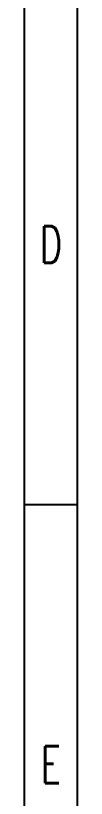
# Model space of a CAD drawing. Header units: millimetres. Extents: x 0 to 210, y 0 to 297.
# Drawn here: x 205 to 210, y 71 to 145.5 of the extents above; entities that cross this region are included whole.
import ezdxf
from ezdxf.enums import TextEntityAlignment as Align

# ---------------------------------------------------------------- set-up
doc = ezdxf.new("R2010")
doc.units = ezdxf.units.MM
doc.layers.add('PDM_Title', color=7, linetype='Continuous')
doc.styles.add('HZ', font='TXT.SHX', dxfattribs={"width": 0.667, "bigfont": 'HZTXT.SHX'})

# ---------------------------------------------------------------- blocks, each defined once
blk = doc.blocks.new('FitPDM_DWGFrame')
at = {"layer": 'PDM_Title', "color": 2}
for p, q in [((210, 0), (210, 297)), ((205, 99), (210, 99))]:
    blk.add_line(p, q, dxfattribs=at)
at = {"layer": 'PDM_Title', "color": 0}
blk.add_line((205, 5), (205, 292), dxfattribs=at)
at = {"layer": 'PDM_Title', "color": 2, "style": 'HZ', "width": 0.667}
for s, p in [('D', (207.5, 123.75)), ('E', (207.5, 74.25))]:
    blk.add_text(s, height=3.5, dxfattribs=at).set_placement(p, align=Align.MIDDLE_CENTER)

msp = doc.modelspace()

# ---------------------------------------------------------------- block references
at = {"layer": 'PDM_Title'}
msp.add_blockref('FitPDM_DWGFrame', (0, 0), dxfattribs=at)

doc.saveas('drawing.dxf')
